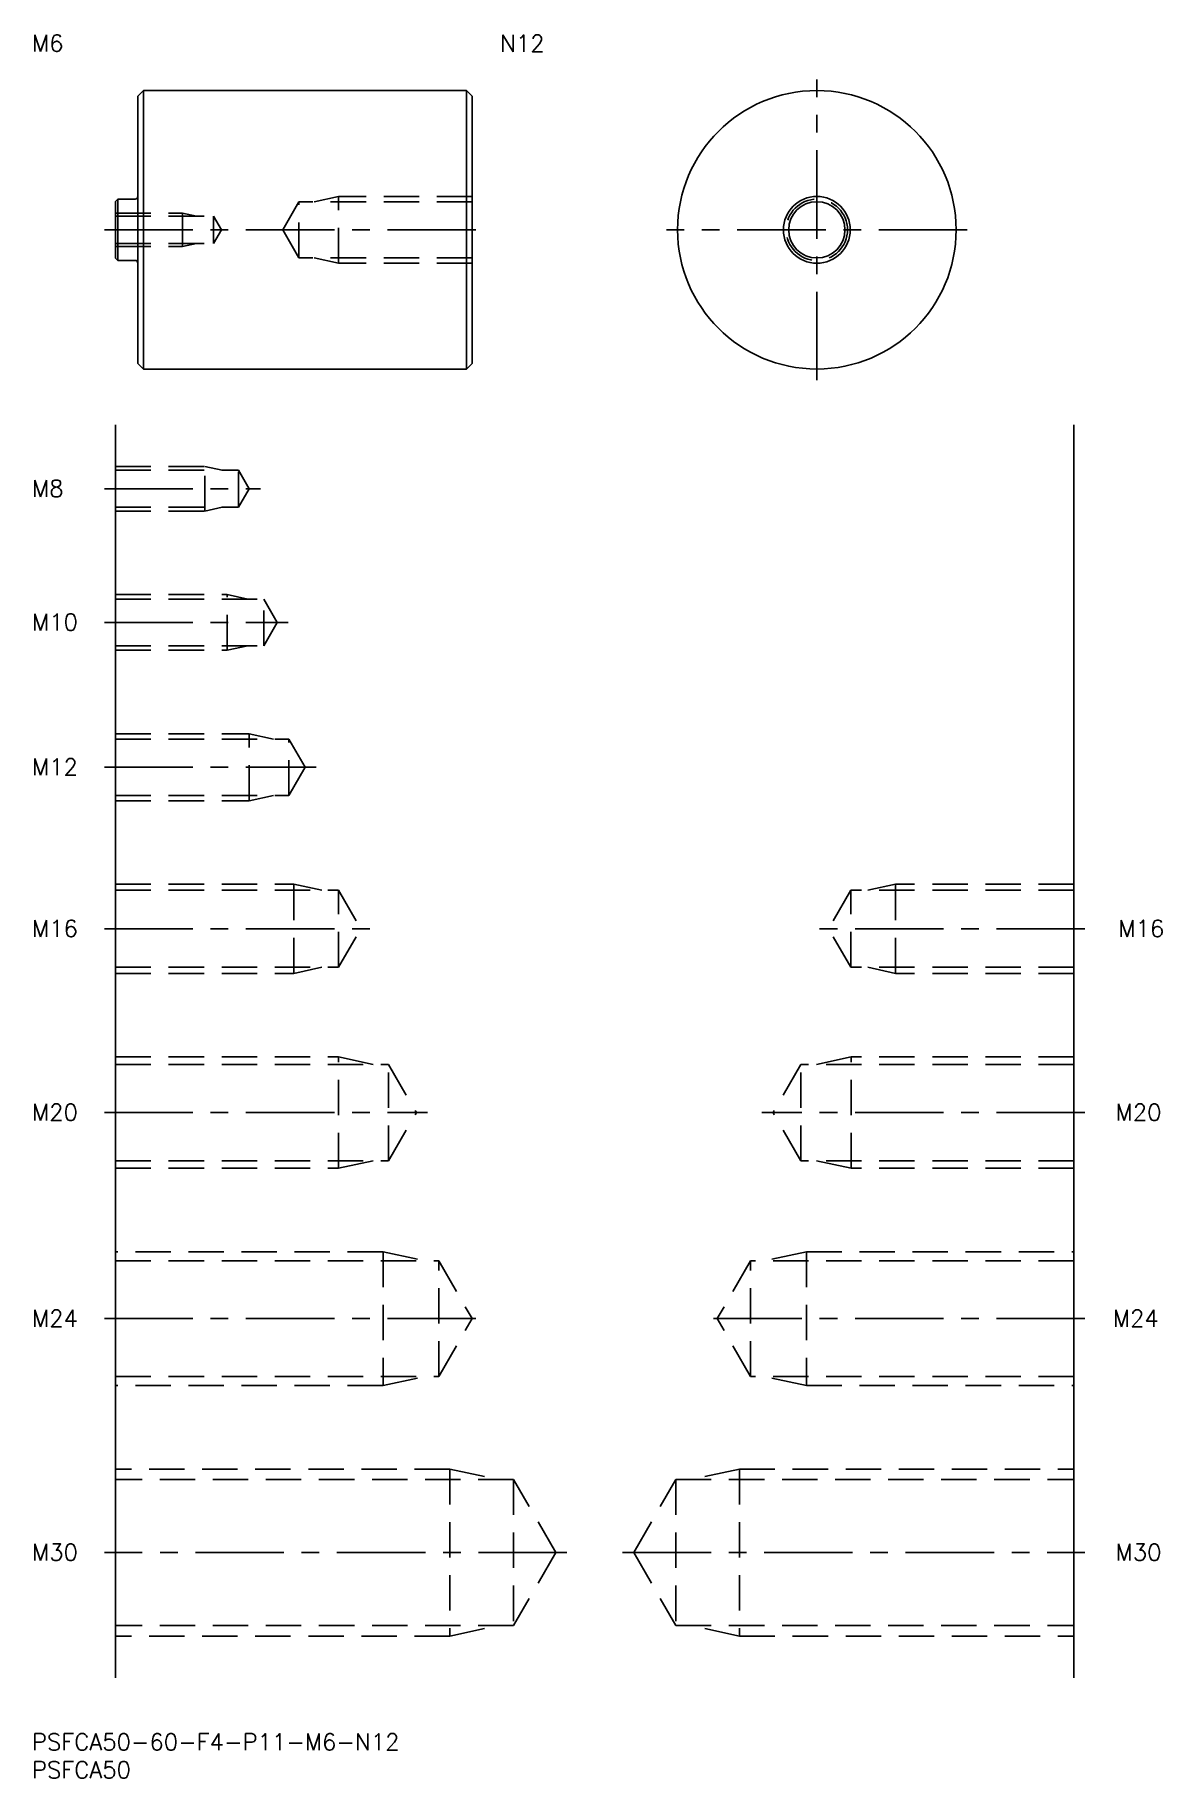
# Model space of a CAD drawing. Extents: x 1 to 203, y -8 to 305.
import ezdxf

# ---------------------------------------------------------------- set-up
doc = ezdxf.new("R2010")
doc.units = 0
doc.header["$LTSCALE"] = 0.5
doc.linetypes.add('CENTER', pattern=[50.8, 31.75, -6.35, 6.35, -6.35])
doc.linetypes.add('DASHED', pattern=[19.05, 12.7, -6.35])
for name, color, linetype in [('MSM_CENTER', 1, 'CENTER'), ('MSM_CONTINUOUS', 7, 'CONTINUOUS'), ('MSM_DASHED', 4, 'DASHED'), ('MSM_NARROW', 5, 'CONTINUOUS'), ('MSM_PART_NUMBER', 7, 'CONTINUOUS')]:
    doc.layers.add(name, color=color, linetype=linetype)
doc.styles.get("Standard").update_dxf_attribs({"font": 'txt.shx', "height": 3, "bigfont": 'bigfont.shx'})

# ---------------------------------------------------------------- blocks, each defined once
blk = doc.blocks.new('*U4')
at = {"layer": 'MSM_PART_NUMBER'}
blk.add_text('PSFCA50-60-F4-P11-M6-N12', height=3, dxfattribs=at).set_placement((0, -3))
blk = doc.blocks.new('*U5')
at = {"layer": 'MSM_PART_NUMBER'}
blk.add_text('PSFCA50', height=3, dxfattribs=at).set_placement((0, -8))
blk = doc.blocks.new('*U6')
at = {"layer": 'MSM_PART_NUMBER'}
blk.add_text('M30', height=3, dxfattribs=at).set_placement((0, 31.06))
blk = doc.blocks.new('*U7')
at = {"layer": 'MSM_PART_NUMBER'}
blk.add_text('M24', height=3, dxfattribs=at).set_placement((0, 73.06))
blk = doc.blocks.new('*U8')
at = {"layer": 'MSM_PART_NUMBER'}
blk.add_text('M20', height=3, dxfattribs=at).set_placement((0, 110.06))
blk = doc.blocks.new('*U9')
at = {"layer": 'MSM_PART_NUMBER'}
blk.add_text('M16', height=3, dxfattribs=at).set_placement((0, 143.06))
blk = doc.blocks.new('*U10')
at = {"layer": 'MSM_PART_NUMBER'}
blk.add_text('M12', height=3, dxfattribs=at).set_placement((0, 172.06))
blk = doc.blocks.new('*U11')
at = {"layer": 'MSM_PART_NUMBER'}
blk.add_text('M10', height=3, dxfattribs=at).set_placement((0, 198.06))
blk = doc.blocks.new('*U12')
at = {"layer": 'MSM_PART_NUMBER'}
blk.add_text('M8', height=3, dxfattribs=at).set_placement((0, 222.06))
blk = doc.blocks.new('*U13')
at = {"layer": 'MSM_PART_NUMBER'}
blk.add_text('M6', height=3, dxfattribs=at).set_placement((0, 302))
blk = doc.blocks.new('*U14')
at = {"layer": 'MSM_PART_NUMBER'}
blk.add_text('M30', height=3, dxfattribs=at).set_placement((194.5, 31.06))
blk = doc.blocks.new('*U15')
at = {"layer": 'MSM_PART_NUMBER'}
blk.add_text('M24', height=3, dxfattribs=at).set_placement((194, 73.06))
blk = doc.blocks.new('*U16')
at = {"layer": 'MSM_PART_NUMBER'}
blk.add_text('M20', height=3, dxfattribs=at).set_placement((194.5, 110.06))
blk = doc.blocks.new('*U17')
at = {"layer": 'MSM_PART_NUMBER'}
blk.add_text('M16', height=3, dxfattribs=at).set_placement((195, 143.06))
blk = doc.blocks.new('*U18')
at = {"layer": 'MSM_PART_NUMBER'}
blk.add_text('N12', height=3, dxfattribs=at).set_placement((84.02, 301.98))

msp = doc.modelspace()

# ---------------------------------------------------------------- linework, layer by layer
at = {"layer": 'MSM_CENTER'}
for p, q in [((140.87, 243), (140.87, 297)), ((13, 270), (81, 270)), ((167.87, 270), (113.87, 270)), ((13, 223.5), (41, 223.5)), ((13, 199.5), (46, 199.5)), ((13, 173.5), (51, 173.5)), ((13, 144.5), (61, 144.5)), ((189, 144.5), (141, 144.5)), ((13, 111.5), (71, 111.5)), ((189, 111.5), (131, 111.5)), ((13, 74.5), (81, 74.5)), ((189, 74.5), (121, 74.5)), ((96, 32.5), (13, 32.5)), ((106, 32.5), (189, 32.5))]:
    msp.add_line(p, q, dxfattribs=at)
at = {"layer": 'MSM_CONTINUOUS'}
for p, q in [((20, 295), (19, 294)), ((20, 295), (20, 245)), ((20, 295), (78, 295)), ((78, 295), (78, 245)), ((78, 295), (79, 294)), ((19, 294), (19, 246)), ((79, 294), (79, 246)), ((15.4, 275.5), (15, 275.1)), ((18.5, 275.5), (15.4, 275.5)), ((15.4, 264.5), (15.4, 275.5)), ((15, 264.9), (15, 275.1)), ((15.4, 264.5), (15, 264.9)), ((18.5, 264.5), (15.4, 264.5)), ((20, 245), (19, 246)), ((20, 245), (78, 245)), ((79, 246), (78, 245)), ((15, 10), (15, 235)), ((187, 235), (187, 10))]:
    msp.add_line(p, q, dxfattribs=at)
for radius in [25, 5.05]:
    msp.add_circle((140.87, 270), radius, dxfattribs=at)
for centre, start, end in [((18.5, 276), 270, 0), ((18.5, 264), 0, 90)]:
    msp.add_arc(centre, 0.5, start, end, dxfattribs=at)
at = {"layer": 'MSM_DASHED'}
for p, q in [((55, 276), (50.62, 275.05)), ((55, 264), (55, 276)), ((79, 276), (55, 276)), ((15, 273), (27, 273)), ((15, 272.46), (32.58, 272.46)), ((27, 267), (27, 273)), ((27, 273), (29.5, 272.46)), ((32.58, 267.54), (32.58, 272.46)), ((32.58, 272.46), (34, 270)), ((47.92, 275.05), (45, 270)), ((47.92, 264.95), (47.92, 275.05)), ((79, 275.05), (47.92, 275.05)), ((32.58, 267.54), (34, 270)), ((47.92, 264.95), (45, 270)), ((15, 267.54), (32.58, 267.54)), ((15, 267), (27, 267)), ((27, 267), (29.5, 267.54)), ((79, 264.95), (47.92, 264.95)), ((55, 264), (50.62, 264.95)), ((79, 264), (55, 264)), ((15, 227.5), (31, 227.5)), ((15, 226.82), (37.08, 226.82)), ((31, 219.5), (31, 227.5)), ((31, 227.5), (34.12, 226.82)), ((37.08, 220.18), (37.08, 226.82)), ((37.08, 226.82), (39, 223.5)), ((37.08, 220.18), (39, 223.5)), ((15, 220.18), (37.08, 220.18)), ((15, 219.5), (31, 219.5)), ((31, 219.5), (34.12, 220.18)), ((15, 204.5), (35, 204.5)), ((15, 203.69), (41.58, 203.69)), ((35, 194.5), (35, 204.5)), ((35, 204.5), (38.75, 203.69)), ((41.58, 195.31), (41.58, 203.69)), ((41.58, 203.69), (44, 199.5)), ((41.58, 195.31), (44, 199.5)), ((15, 195.31), (41.58, 195.31)), ((15, 194.5), (35, 194.5)), ((35, 194.5), (38.75, 195.31)), ((15, 179.5), (39, 179.5)), ((15, 178.55), (46.08, 178.55)), ((39, 167.5), (39, 179.5)), ((39, 179.5), (43.37, 178.55)), ((46.08, 168.45), (46.08, 178.55)), ((46.08, 178.55), (49, 173.5)), ((46.08, 168.45), (49, 173.5)), ((15, 168.45), (46.08, 168.45)), ((15, 167.5), (39, 167.5)), ((39, 167.5), (43.37, 168.45)), ((15, 152.5), (47, 152.5)), ((15, 151.42), (55.01, 151.42)), ((47, 136.5), (47, 152.5)), ((47, 152.5), (52, 151.42)), ((55.01, 137.58), (55.01, 151.42)), ((55.01, 151.42), (59, 144.5)), ((146.99, 151.42), (143, 144.5)), ((146.99, 137.58), (146.99, 151.42)), ((187, 151.42), (146.99, 151.42)), ((155, 152.5), (150, 151.42)), ((155, 136.5), (155, 152.5)), ((187, 152.5), (155, 152.5)), ((55.01, 137.58), (59, 144.5)), ((146.99, 137.58), (143, 144.5)), ((15, 137.58), (55.01, 137.58)), ((15, 136.5), (47, 136.5)), ((47, 136.5), (52, 137.58)), ((187, 137.58), (146.99, 137.58)), ((155, 136.5), (150, 137.58)), ((187, 136.5), (155, 136.5)), ((15, 121.5), (55, 121.5)), ((15, 120.15), (64.01, 120.15)), ((55, 101.5), (55, 121.5)), ((55, 121.5), (61.25, 120.15)), ((64.01, 120.15), (69, 111.5)), ((64.01, 102.85), (64.01, 120.15)), ((137.99, 120.15), (133, 111.5)), ((187, 120.15), (137.99, 120.15)), ((137.99, 102.85), (137.99, 120.15)), ((147, 121.5), (140.75, 120.15)), ((187, 121.5), (147, 121.5)), ((147, 101.5), (147, 121.5)), ((64.01, 102.85), (69, 111.5)), ((137.99, 102.85), (133, 111.5)), ((15, 102.85), (64.01, 102.85)), ((15, 101.5), (55, 101.5)), ((55, 101.5), (61.25, 102.85)), ((187, 102.85), (137.99, 102.85)), ((147, 101.5), (140.75, 102.85)), ((187, 101.5), (147, 101.5)), ((63, 86.5), (15, 86.5)), ((15, 84.88), (73.01, 84.88)), ((63, 86.5), (70.5, 84.88)), ((63, 86.5), (63, 62.5)), ((73.01, 64.12), (73.01, 84.88)), ((73.01, 84.88), (79, 74.5)), ((128.99, 84.88), (123, 74.5)), ((128.99, 64.12), (128.99, 84.88)), ((187, 84.88), (128.99, 84.88)), ((139, 86.5), (131.5, 84.88)), ((139, 86.5), (187, 86.5)), ((139, 86.5), (139, 62.5)), ((73.01, 64.12), (79, 74.5)), ((128.99, 64.12), (123, 74.5)), ((15, 64.12), (73.01, 64.12)), ((63, 62.5), (70.5, 64.12)), ((187, 64.12), (128.99, 64.12)), ((139, 62.5), (131.5, 64.12)), ((63, 62.5), (15, 62.5)), ((139, 62.5), (187, 62.5)), ((75, 47.5), (15, 47.5)), ((75, 47.5), (75, 17.5)), ((75, 47.5), (83.75, 45.61)), ((127, 47.5), (118.25, 45.61)), ((127, 47.5), (187, 47.5)), ((127, 47.5), (127, 17.5)), ((86.43, 45.61), (15, 45.61)), ((86.43, 45.61), (86.43, 19.39)), ((94, 32.5), (86.43, 45.61)), ((108, 32.5), (115.57, 45.61)), ((115.57, 45.61), (187, 45.61)), ((115.57, 45.61), (115.57, 19.39)), ((94, 32.5), (86.43, 19.39)), ((108, 32.5), (115.57, 19.39)), ((86.43, 19.39), (15, 19.39)), ((75, 17.5), (83.75, 19.39)), ((115.57, 19.39), (187, 19.39)), ((127, 17.5), (118.25, 19.39)), ((75, 17.5), (15, 17.5)), ((127, 17.5), (187, 17.5))]:
    msp.add_line(p, q, dxfattribs=at)
msp.add_circle((140.87, 270), 5.5, dxfattribs=at)
at = {"layer": 'MSM_NARROW'}
msp.add_circle((140.87, 270), 6, dxfattribs=at)

# ---------------------------------------------------------------- block references
at = {"layer": 'MSM_CONTINUOUS'}
for name in ['*U13', '*U18', '*U12', '*U11', '*U10', '*U9', '*U17', '*U8', '*U16', '*U7', '*U15', '*U6', '*U14', '*U4', '*U5']:
    msp.add_blockref(name, (0, 0), dxfattribs=at)

doc.saveas('drawing.dxf')
